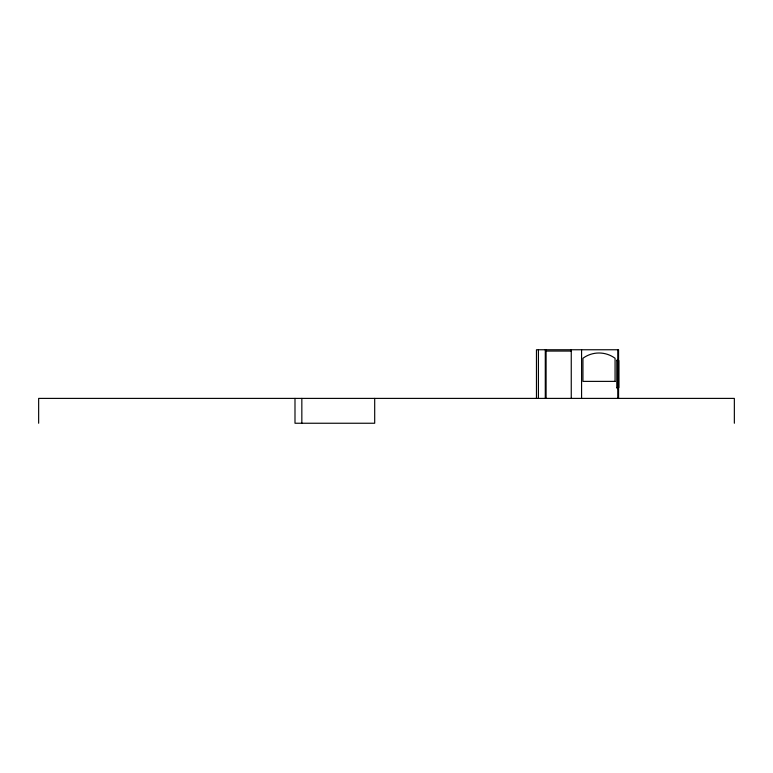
<?xml version="1.0" encoding="UTF-8"?>
<svg xmlns="http://www.w3.org/2000/svg" width="773" height="773" viewBox="0 0 773 773"><rect width="100%" height="100%" fill="white"/><g stroke="black" fill="none" stroke-linecap="round" stroke-linejoin="round"><path stroke-width="1.16" d="M546.096 351.068L571.257 351.068M617.762 359.474L617.762 388.664M617.337 360.15L616.796 360.15L616.796 387.998L617.337 387.998M616.796 360.566L618.825 360.566L618.825 387.573L616.796 387.573M734.35 423.246L734.35 398.395L38.65 398.395L38.65 423.246M618.574 398.395L618.574 349.754L536.462 349.754L536.462 398.395M617.762 349.754L617.762 398.395M581.576 349.754L581.576 398.395M571.257 349.754L571.257 398.395M546.096 349.754L546.096 398.395M545.284 349.754L545.284 398.395M538.414 349.754L538.414 398.395M374.692 398.395L374.692 423.246L294.996 423.246L294.996 398.395M301.837 398.395L301.837 423.246M615.066 381.379L582.939 381.379L582.939 358.266A27.123 27.123 0 0 1 615.066 358.266L615.066 381.379"/></g></svg>
